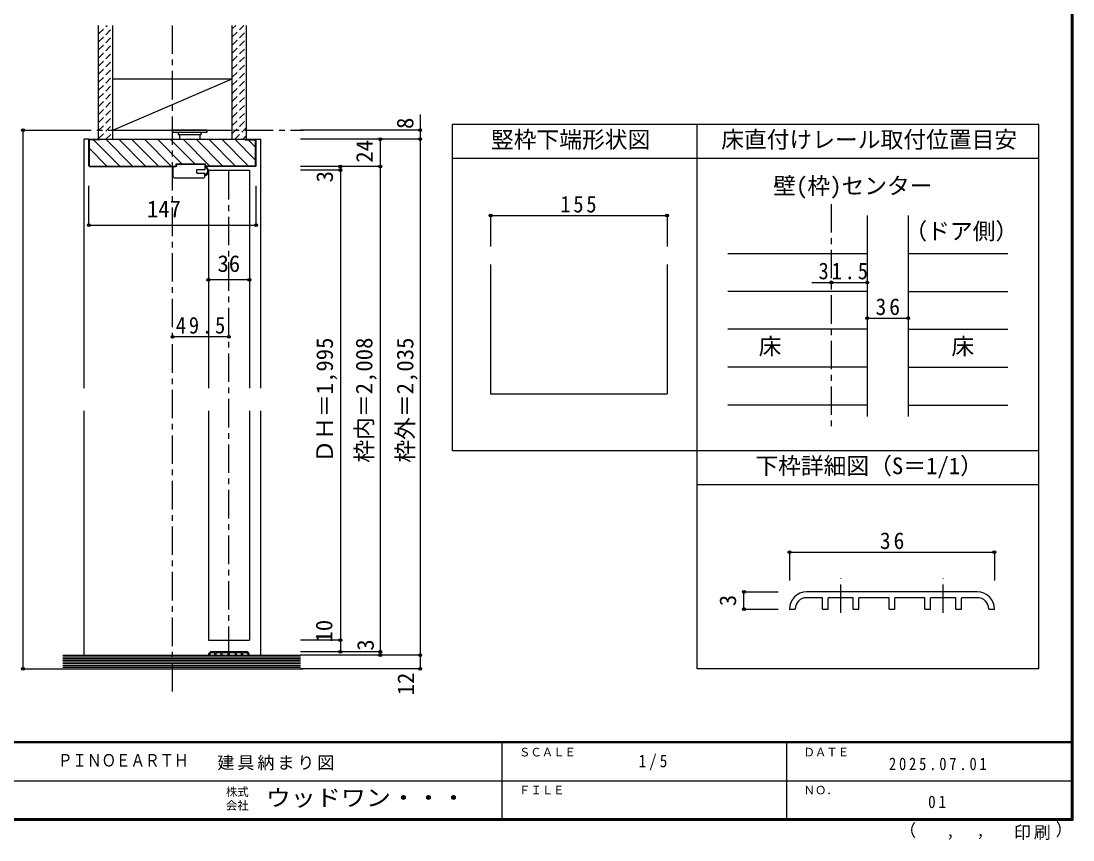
# Model space of a CAD drawing. Units: millimetres at full size, sheet at 1:5, with parts at other scales. Extents: x -973 to 977, y -718 to 696.
# Drawn here: x 53 to 977, y -718 to 1 of the extents above; entities that cross this region are included whole.
import ezdxf
from ezdxf.enums import TextEntityAlignment as Align

# ---------------------------------------------------------------- set-up
doc = ezdxf.new("R2010")
doc.units = ezdxf.units.MM
doc.header["$LTSCALE"] = 5
doc.header["$PDMODE"] = 32
doc.header["$PDSIZE"] = 2.5
doc.linetypes.add('CHAIN1', pattern=[8, 5, -1, 1, -1])
doc.linetypes.add('DASHED1', pattern=[1.8, 1.2, -0.6])
for name, color, linetype in [('0-0_補助線', 7, 'Continuous'), ('0-1_通り芯', 4, 'CHAIN1'), ('0-3_仕上げ', 7, 'Continuous'), ('0-4_枠', 3, 'Continuous'), ('0-6_扉', 6, 'Continuous'), ('0-7_金物', 7, 'Continuous'), ('0-A_文字', 3, 'Continuous'), ('0-B_寸法', 7, 'Continuous'), ('0-C_ハッチ', 4, 'DASHED1'), ('7-7_金物', 7, 'Continuous'), ('7-B_寸法', 4, 'Continuous'), ('F-0_補助線', 7, 'Continuous'), ('F-1_枠', 6, 'Continuous'), ('F-A_文字', 7, 'Continuous')]:
    doc.layers.add(name, color=color, linetype=linetype)
doc.styles.add('ＭＳ ゴシック', font='')
doc.styles.get('ＭＳ ゴシック').set_extended_font_data('MS Gothic')

# ---------------------------------------------------------------- blocks, each defined once
blk = doc.blocks.new('04')
at = {"layer": '0-0_補助線'}
for p, q in [((-6.847, 15.914), (-6.847, -10.086)), ((-5.847, 16.914), (3.153, 16.914)), ((4.953, -11.086), (4.953, 13.914)), ((-2.747, -4.086), (-2.747, -11.086)), ((-5.847, -11.086), (-2.747, -11.086)), ((4.953, -11.086), (0.653, -11.086))]:
    blk.add_line(p, q, dxfattribs=at)
for points in [[(4.953, 13.914), (3.153, 13.914), (3.153, 16.914)], [(-2.747, -4.086), (0.653, -4.086), (0.653, -11.086)]]:
    blk.add_lwpolyline(points, dxfattribs=at)
for centre, radius, start, end in [((-5.847, 15.914), 1, 90, 180), ((-5.847, -10.086), 1, 180, 270), ((-0.812, -9.605), 4.487, 199.27145, 340.72856), ((-0.812, -9.605), 3.887, 202.39487, 337.60513)]:
    blk.add_arc(centre, radius, start, end, dxfattribs=at)

msp = doc.modelspace()

# ---------------------------------------------------------------- linework, layer by layer
at = {"layer": '0-0_補助線', "color": 3}
msp.add_line((214.583, -126.5), (214.583, -124.233), dxfattribs=at)
at = {"layer": '0-0_補助線', "color": 4}
for p, q in [((465.08, -169.5), (620.08, -169.5)), ((465.08, -169.5), (465.08, -196.7)), ((620.08, -169.5), (620.08, -196.7))]:
    msp.add_line(p, q, dxfattribs=at)
at = {"layer": '0-0_補助線', "color": 3}
msp.add_lwpolyline([(214.583, -124.233), (188.583, -124.233), (188.583, -126.5)], dxfattribs=at)
at = {"layer": '0-0_補助線'}
for p in [(465.08, -169.5), (620.08, -169.5)]:
    msp.add_point(p, dxfattribs=at)
at = {"layer": '0-1_通り芯'}
for p, q in [((185.588, -587.5), (185.588, -2.5)), ((89.153, -94.5), (300.445, -94.5)), ((235.088, -555.5), (235.088, -126.5)), ((764.311, -159.5), (764.311, -356.007)), ((89.153, -567.5), (300.445, -567.5))]:
    msp.add_line(p, q, dxfattribs=at)
at = {"layer": '0-3_仕上げ', "color": 2}
for p, q in [((120.588, -102.5), (120.588, -2.5)), ((133.088, -102.5), (133.088, -2.5)), ((238.088, -102.5), (238.088, -2.5)), ((250.588, -102.5), (250.588, -2.5)), ((89.153, -555.5), (298.088, -555.5)), ((89.153, -567.5), (298.088, -567.5))]:
    msp.add_line(p, q, dxfattribs=at)
at = {"layer": '0-3_仕上げ'}
for p, q in [((133.088, -94.5), (238.088, -49.5)), ((89.153, -557), (298.088, -557)), ((89.153, -558.5), (298.088, -558.5)), ((89.153, -560), (298.088, -560)), ((89.153, -561.5), (298.088, -561.5)), ((89.153, -563), (298.088, -563)), ((89.153, -564.5), (298.088, -564.5)), ((89.153, -566), (298.088, -566))]:
    msp.add_line(p, q, dxfattribs=at)
at = {"layer": '0-3_仕上げ', "color": 3}
for p, q in [((133.088, -49.5), (238.088, -49.5)), ((133.088, -94.5), (238.088, -94.5))]:
    msp.add_line(p, q, dxfattribs=at)
at = {"layer": '0-3_仕上げ', "color": 4}
for p, q in [((673.336, -202.801), (795.811, -202.801)), ((831.811, -202.801), (919.504, -202.801)), ((795.811, -236.103), (673.336, -236.103)), ((831.811, -236.103), (919.504, -236.103)), ((795.811, -269.404), (673.336, -269.404)), ((831.811, -269.404), (919.504, -269.404)), ((795.811, -302.706), (673.336, -302.706)), ((831.811, -302.706), (919.504, -302.706)), ((795.811, -336.007), (673.336, -336.007)), ((831.811, -336.007), (919.504, -336.007))]:
    msp.add_line(p, q, dxfattribs=at)
at = {"layer": '0-4_枠', "color": 4}
for p, q in [((108.088, -321), (108.088, -102.5)), ((112.088, -102.5), (108.088, -102.5)), ((112.088, -102.5), (108.088, -102.5)), ((259.088, -102.5), (263.088, -102.5)), ((259.088, -102.5), (263.088, -102.5)), ((263.088, -321), (263.088, -102.5)), ((108.088, -555.5), (108.088, -341)), ((263.088, -555.5), (263.088, -341))]:
    msp.add_line(p, q, dxfattribs=at)
at = {"layer": '0-4_枠'}
for p, q in [((112.088, -125.793), (112.088, -102.5)), ((112.088, -102.5), (259.088, -102.5)), ((112.088, -102.5), (259.088, -102.5)), ((249.088, -103), (249.088, -102.5)), ((249.088, -103), (258.588, -103)), ((259.088, -125.793), (259.088, -102.5)), ((112.795, -126.5), (112.088, -125.793)), ((112.795, -126.5), (188.583, -126.5)), ((113.002, -126), (188.583, -126)), ((258.174, -126), (214.583, -126)), ((258.381, -126.5), (214.583, -126.5)), ((258.381, -126.5), (259.088, -125.793)), ((795.811, -169.5), (795.811, -346.007)), ((831.811, -169.5), (831.811, -346.007)), ((465.08, -212.514), (465.08, -326.007)), ((620.08, -212.514), (620.08, -326.007)), ((465.08, -326.007), (620.08, -326.007))]:
    msp.add_line(p, q, dxfattribs=at)
for points in [[(122.088, -102.5), (122.088, -103), (112.588, -103)], [(113.002, -126), (112.588, -125.586), (112.588, -103)], [(258.174, -126), (258.588, -125.586), (258.588, -103)]]:
    msp.add_lwpolyline(points, dxfattribs=at)
at = {"layer": '0-6_扉'}
for p, q in [((217.088, -129.5), (217.088, -321)), ((217.088, -129.5), (253.088, -129.5)), ((253.088, -129.5), (253.088, -321)), ((217.088, -341), (217.088, -542.5)), ((253.088, -341), (253.088, -542.5)), ((217.088, -542.5), (253.088, -542.5))]:
    msp.add_line(p, q, dxfattribs=at)
at = {"layer": '0-7_金物'}
for p, q in [((185.588, -94.5), (185.588, -96.5)), ((215.588, -94.5), (185.588, -94.5)), ((215.588, -96.5), (185.588, -96.5)), ((190.588, -96.5), (190.588, -98.5)), ((210.588, -98.5), (190.588, -98.5)), ((191.588, -98.5), (191.588, -102.5)), ((209.588, -98.5), (209.588, -102.5)), ((210.588, -96.5), (210.588, -98.5)), ((215.588, -94.5), (215.588, -96.5)), ((250.088, -552.5), (220.088, -552.5)), ((222.888, -553.5), (220.088, -553.5)), ((222.888, -555.5), (222.888, -553.5)), ((228.288, -553.5), (223.888, -553.5)), ((223.888, -555.5), (223.888, -553.5)), ((228.288, -555.5), (228.288, -553.5)), ((234.588, -553.5), (229.288, -553.5)), ((229.288, -555.5), (229.288, -553.5)), ((234.588, -555.5), (234.588, -553.5)), ((240.888, -553.5), (235.588, -553.5)), ((235.588, -555.5), (235.588, -553.5)), ((240.888, -555.5), (240.888, -553.5)), ((246.288, -553.5), (241.888, -553.5)), ((241.888, -555.5), (241.888, -553.5)), ((246.288, -555.5), (246.288, -553.5)), ((250.088, -553.5), (247.288, -553.5)), ((247.288, -555.5), (247.288, -553.5)), ((217.088, -555.5), (218.088, -555.5)), ((222.888, -555.5), (223.888, -555.5)), ((228.288, -555.5), (229.288, -555.5)), ((234.588, -555.5), (235.588, -555.5)), ((240.888, -555.5), (241.888, -555.5)), ((246.288, -555.5), (247.288, -555.5)), ((252.088, -555.5), (253.088, -555.5))]:
    msp.add_line(p, q, dxfattribs=at)
for centre, radius, start, end in [((220.088, -555.5), 3, 90, 180), ((220.088, -555.5), 2, 90, 180), ((250.088, -555.5), 3, 0, 90), ((250.088, -555.5), 2, 0, 90)]:
    msp.add_arc(centre, radius, start, end, dxfattribs=at)
at = {"layer": '0-A_文字'}
for p, q in [((431.639, -376.007), (431.639, -89.5)), ((946.639, -89.5), (431.639, -89.5)), ((646.639, -567.5), (646.639, -89.5)), ((946.639, -567.5), (946.639, -89.5)), ((946.639, -119.5), (431.639, -119.5)), ((646.639, -376.007), (431.639, -376.007)), ((946.639, -376.007), (646.639, -376.007)), ((946.639, -406.007), (646.639, -406.007)), ((946.639, -567.5), (646.639, -567.5))]:
    msp.add_line(p, q, dxfattribs=at)
at = {"layer": '0-B_寸法', "color": 4}
for p, q in [((403.088, -80.72), (403.088, -567.5)), ((54.153, -94.5), (89.153, -94.5)), ((54.153, -94.5), (54.153, -567.5)), ((403.088, -94.5), (298.088, -94.5)), ((403.088, -102.5), (298.088, -102.5)), ((403.088, -102.5), (298.088, -102.5)), ((368.088, -102.5), (368.088, -555.5)), ((368.088, -126.5), (298.088, -126.5)), ((333.088, -126.5), (333.088, -552.5)), ((333.088, -129.5), (298.088, -129.5)), ((112.088, -177.922), (112.088, -143.4)), ((253.088, -225.882), (217.088, -225.882)), ((747.353, -228.19), (795.811, -228.19)), ((795.811, -259.575), (831.811, -259.575)), ((235.088, -275.882), (185.588, -275.882)), ((333.088, -542.5), (298.088, -542.5)), ((368.088, -552.5), (298.088, -552.5)), ((403.088, -555.5), (298.088, -555.5)), ((54.153, -567.5), (89.153, -567.5)), ((403.088, -567.5), (298.088, -567.5))]:
    msp.add_line(p, q, dxfattribs=at)
msp.add_lwpolyline([(112.088, -177.922), (259.088, -177.922), (259.088, -143.4)], dxfattribs=at)
at = {"layer": '0-B_寸法'}
for p in [(54.153, -94.5), (368.088, -102.5), (368.088, -102.5), (403.088, -94.5), (403.088, -102.5), (403.088, -102.5), (333.088, -126.5), (333.088, -129.5), (368.088, -126.5), (112.088, -177.922), (259.088, -177.922), (217.088, -225.882), (253.088, -225.882), (764.311, -228.19), (795.811, -228.19), (795.811, -259.575), (831.811, -259.575), (185.588, -275.882), (235.088, -275.882), (333.088, -542.5), (333.088, -552.5), (368.088, -552.5), (368.088, -555.5), (403.088, -555.5), (54.153, -567.5), (403.088, -567.5)]:
    msp.add_point(p, dxfattribs=at)
at = {"layer": '0-C_ハッチ'}
for p, q in [((120.588, -2.898), (120.986, -2.5)), ((120.588, -9.969), (128.057, -2.5)), ((120.588, -17.04), (133.088, -4.54)), ((238.088, -12.677), (248.265, -2.5)), ((238.088, -5.606), (241.194, -2.5)), ((238.088, -19.748), (250.588, -7.248)), ((120.588, -24.111), (133.088, -11.611)), ((238.088, -26.819), (250.588, -14.319)), ((120.588, -31.182), (133.088, -18.682)), ((120.588, -38.253), (133.088, -25.753)), ((238.088, -33.89), (250.588, -21.39)), ((120.588, -45.324), (133.088, -32.824)), ((238.088, -40.961), (250.588, -28.461)), ((238.088, -48.032), (250.588, -35.532)), ((120.588, -52.395), (133.088, -39.895)), ((238.088, -55.103), (250.588, -42.603)), ((120.588, -59.466), (133.088, -46.966)), ((120.588, -66.537), (133.088, -54.037)), ((238.088, -62.174), (250.588, -49.674)), ((120.588, -73.608), (133.088, -61.108)), ((238.088, -69.246), (250.588, -56.746)), ((238.088, -76.317), (250.588, -63.817)), ((120.588, -80.679), (133.088, -68.179)), ((238.088, -83.388), (250.588, -70.888)), ((120.588, -87.751), (133.088, -75.251)), ((120.588, -94.822), (133.088, -82.322)), ((238.088, -90.459), (250.588, -77.959)), ((120.588, -101.893), (133.088, -89.393)), ((238.088, -97.53), (250.588, -85.03)), ((240.189, -102.5), (250.588, -92.101)), ((127.052, -102.5), (133.088, -96.464)), ((247.26, -102.5), (250.588, -99.172))]:
    msp.add_line(p, q, dxfattribs=at)
at = {"layer": '0-C_ハッチ', "linetype": 'Continuous'}
for p, q in [((112.588, -110.667), (127.921, -126)), ((116.235, -103), (139.235, -126)), ((127.048, -102.5), (150.549, -126)), ((138.362, -102.5), (161.863, -126)), ((149.676, -102.5), (173.176, -126)), ((160.99, -102.5), (184.49, -126)), ((172.304, -102.5), (194.037, -124.233)), ((183.617, -102.5), (205.351, -124.233)), ((194.931, -102.5), (218.431, -126)), ((206.245, -102.5), (229.745, -126)), ((217.558, -102.5), (241.058, -126)), ((228.872, -102.5), (252.372, -126)), ((240.186, -102.5), (258.588, -120.902)), ((252, -103), (258.588, -109.588))]:
    msp.add_line(p, q, dxfattribs=at)
at = {"layer": '7-7_金物', "color": 4, "linetype": 'CHAIN1'}
for p, q in [((772.63, -518.365), (772.63, -487.834)), ((862.63, -518.365), (862.63, -487.834))]:
    msp.add_line(p, q, dxfattribs=at)
at = {"layer": '7-7_金物'}
for p, q in [((892.63, -500.065), (742.63, -500.065)), ((756.63, -505.065), (742.63, -505.065)), ((756.63, -515.065), (756.63, -505.065)), ((783.63, -505.065), (761.63, -505.065)), ((761.63, -515.065), (761.63, -505.065)), ((783.63, -515.065), (783.63, -505.065)), ((815.13, -505.065), (788.63, -505.065)), ((788.63, -515.065), (788.63, -505.065)), ((815.13, -515.065), (815.13, -505.065)), ((846.63, -505.065), (820.13, -505.065)), ((820.13, -515.065), (820.13, -505.065)), ((846.63, -515.065), (846.63, -505.065)), ((873.63, -505.065), (851.63, -505.065)), ((851.63, -515.065), (851.63, -505.065)), ((873.63, -515.065), (873.63, -505.065)), ((892.63, -505.065), (878.63, -505.065)), ((878.63, -515.065), (878.63, -505.065)), ((727.63, -515.065), (732.63, -515.065)), ((756.63, -515.065), (761.63, -515.065)), ((783.63, -515.065), (788.63, -515.065)), ((815.13, -515.065), (820.13, -515.065)), ((846.63, -515.065), (851.63, -515.065)), ((873.63, -515.065), (878.63, -515.065)), ((902.63, -515.065), (907.63, -515.065))]:
    msp.add_line(p, q, dxfattribs=at)
for centre, radius, start, end in [((742.63, -515.065), 15, 90, 180), ((742.63, -515.065), 10, 90, 180), ((892.63, -515.065), 15, 0, 90), ((892.63, -515.065), 10, 0, 90)]:
    msp.add_arc(centre, radius, start, end, dxfattribs=at)
at = {"layer": '7-B_寸法'}
for p, q in [((727.63, -465.065), (727.63, -490.065)), ((727.63, -465.065), (907.63, -465.065)), ((907.63, -465.065), (907.63, -490.065)), ((687.63, -500.065), (717.63, -500.065)), ((687.63, -515.065), (687.63, -500.065)), ((687.63, -515.065), (717.63, -515.065))]:
    msp.add_line(p, q, dxfattribs=at)
at = {"layer": '7-B_寸法', "color": 7}
for p in [(727.63, -465.065), (907.63, -465.065), (687.63, -500.065), (687.63, -515.065)]:
    msp.add_point(p, dxfattribs=at)
at = {"layer": 'F-1_枠'}
for p, q in [((974.986, 695.833), (974.986, -700.833)), ((975.82, 695.833), (975.82, -700.833)), ((976.653, 695.833), (976.653, -700.833)), ((976.653, -631.667), (-973.347, -631.667)), ((976.653, -632.5), (-973.347, -632.5)), ((474.986, -632.5), (474.986, -699.167)), ((724.986, -632.5), (724.986, -699.167)), ((1.653, -665.833), (974.986, -665.834)), ((976.653, -699.167), (-973.347, -699.167)), ((976.653, -700), (-973.347, -700)), ((976.653, -700.833), (-973.347, -700.833))]:
    msp.add_line(p, q, dxfattribs=at)

# ---------------------------------------------------------------- block references
at = {"layer": '0-0_補助線', "rotation": 90}
msp.add_blockref('04', (202.997, -129.653), dxfattribs=at)

# ---------------------------------------------------------------- texts
at = {"layer": '0-0_補助線', "insert": (526.33, -167), "char_height": 14.66, "attachment_point": 7, "style": 'ＭＳ ゴシック'}
msp.add_mtext('\\T1.27;\\W0.9;155', dxfattribs=at)
at = {"layer": '0-A_文字', "color": 7, "style": 'ＭＳ ゴシック'}
for s, p in [('竪枠下端形状図', (465.389, -114.5)), ('床直付けレール取付位置目安', (667.63, -114.5)), ('壁(枠)センター', (713.336, -155.091)), ('（ドア側）', (828.566, -194.895)), ('床', (700.521, -296.055)), ('床', (869.87, -296.055)), ('下枠詳細図（S＝1/1）', (697.63, -401.007))]:
    msp.add_text(s, height=14.66, dxfattribs=at).set_placement(p, align=Align.BOTTOM_LEFT)
at = {"layer": '0-B_寸法', "style": 'ＭＳ ゴシック'}
for s, p in [('8', (401.603, -93.45)), ('24', (365.872, -123.071)), ('3', (330.925, -140.385)), ('ＤＨ＝1,995', (330.908, -386.5)), ('枠内＝2,008', (365.588, -386.5)), ('枠外＝2,035', (401.602, -386.5)), ('10', (330.379, -544.465)), ('3', (366.803, -551.65)), ('12', (402.264, -590.827))]:
    msp.add_text(s, height=14.66, rotation=90, dxfattribs=at).set_placement(p, align=Align.BOTTOM_LEFT)
for s, p in [('147', (163.088, -175.422)), ('36', (225.088, -223.382))]:
    msp.add_text(s, height=14.66, dxfattribs=at).set_placement(p, align=Align.BOTTOM_LEFT)
at = {"layer": '0-B_寸法', "char_height": 14.66, "attachment_point": 7, "style": 'ＭＳ ゴシック'}
for s, insert in [('\\T1.28;\\W0.9;31.5', (753.129, -225.69)), ('\\T1.27;\\W0.95;36', (803.186, -257.075)), ('\\T1.28;\\W0.9;49.5', (188.463, -273.382))]:
    msp.add_mtext(s, dxfattribs=dict(at, insert=insert))
at = {"layer": '7-B_寸法', "color": 7, "style": 'ＭＳ ゴシック'}
msp.add_text('3', height=14.66, rotation=90, dxfattribs=at).set_placement((685.13, -512.565), align=Align.BOTTOM_LEFT)
at = {"layer": '7-B_寸法', "color": 7, "insert": (807.005, -462.565), "char_height": 14.66, "attachment_point": 7, "style": 'ＭＳ ゴシック'}
msp.add_mtext('\\T1.27;\\W0.95;36', dxfattribs=at)
at = {"layer": 'F-0_補助線', "style": 'ＭＳ ゴシック', "width": 0.85}
msp.add_text('ＰＩＮＯＥＡＲＴＨ', height=11, dxfattribs=at).set_placement((84.986, -656.667), align=Align.BOTTOM_LEFT)
at = {"layer": 'F-0_補助線', "insert": (224.986, -656.667), "char_height": 11, "attachment_point": 7, "style": 'ＭＳ ゴシック'}
msp.add_mtext('\\T1.17;建具納まり図', dxfattribs=at)
at = {"layer": 'F-A_文字', "style": 'ＭＳ ゴシック'}
for s, height, p in [('ＳＣＡＬＥ', 7.331, (489.986, -646.667)), ('ＤＡＴＥ', 7.331, (739.986, -646.667)), ('株式', 7.331, (232.486, -681.5)), ('ＦＩＬＥ', 7.331, (489.986, -680)), ('ＮＯ．', 7.331, (739.986, -680.001)), ('会社', 7.331, (232.486, -693.5)), ('（', 11, (823.992, -718.052)), ('）', 11, (961.387, -717.355)), (',', 11, (865.199, -718.052)), (',', 11, (891.686, -717.588))]:
    msp.add_text(s, height=height, dxfattribs=at).set_placement(p, align=Align.BOTTOM_LEFT)
at = {"layer": 'F-A_文字', "style": 'ＭＳ ゴシック', "width": 1.1}
msp.add_text('ウッドワン・・・', height=14.66, dxfattribs=at).set_placement((267.486, -692.5), align=Align.BOTTOM_LEFT)
at = {"layer": 'F-A_文字', "char_height": 11, "attachment_point": 7, "style": 'ＭＳ ゴシック'}
for s, insert in [('\\T1.38;\\W0.9;1/5', (594.986, -656.667)), ('\\T1.39;\\W0.85;2025.07.01', (814.986, -656.667)), ('\\T1.36;\\W0.9;01', (849.361, -690.001)), ('\\T1.17;印刷', (924.678, -717.82))]:
    msp.add_mtext(s, dxfattribs=dict(at, insert=insert))

doc.saveas('drawing.dxf')
